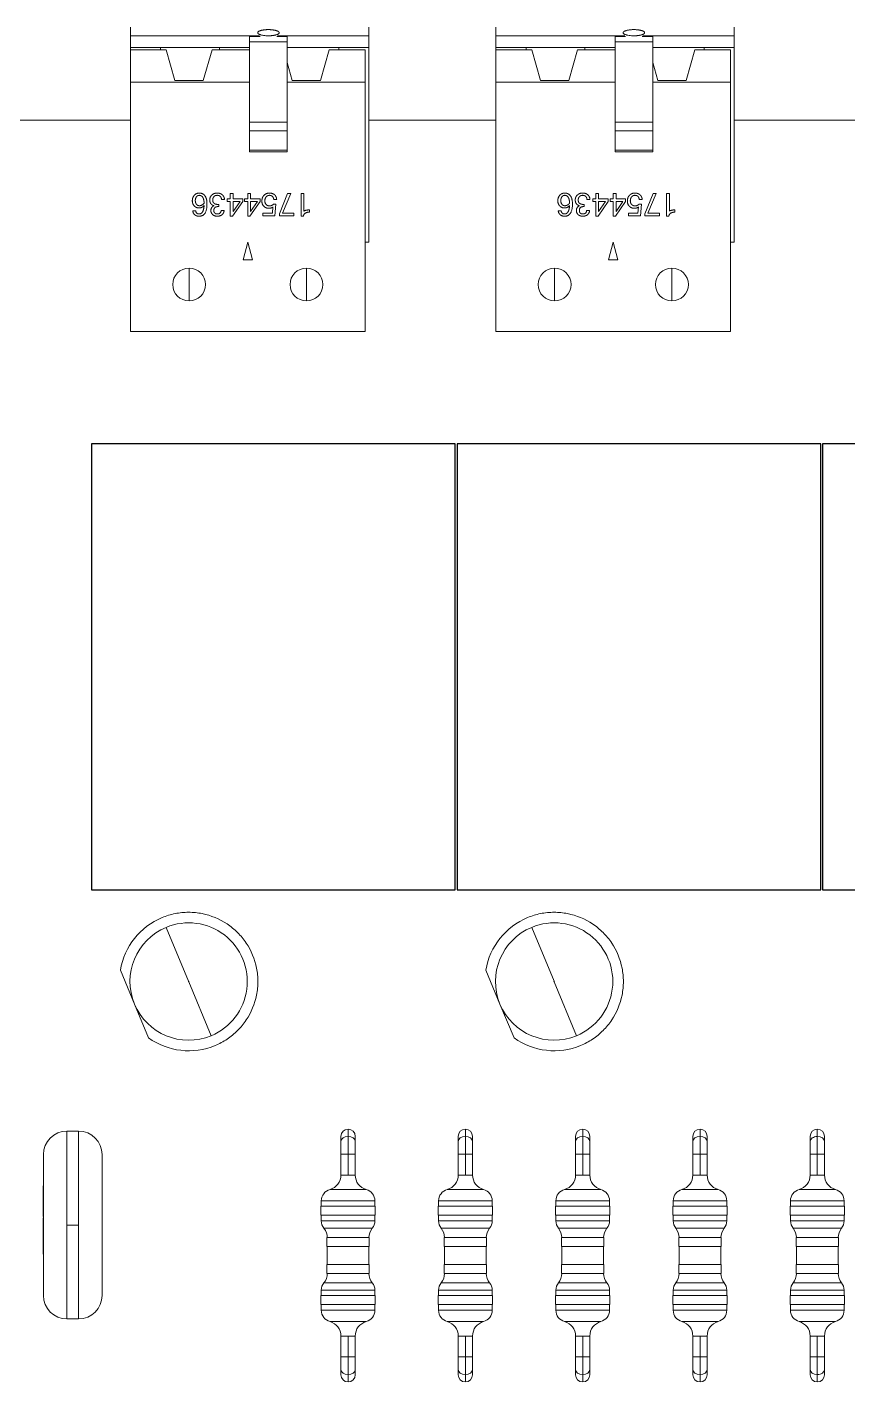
# Model space of a CAD drawing. Header units: millimetres. Extents: x -118 to 1430, y 370 to 641.
# Drawn here: x 236.1 to 271.1, y 499.8 to 557.5 of the extents above; entities that cross this region are included whole.
import ezdxf

# ---------------------------------------------------------------- set-up
doc = ezdxf.new("R2010")
doc.units = ezdxf.units.MM
doc.layers.add('TANGENT EDGES', color=7, linetype='Continuous', lineweight=0)
doc.layers.add('VISIBLE', color=7, linetype='Continuous', lineweight=0)

msp = doc.modelspace()

# ---------------------------------------------------------------- linework, layer by layer
for points in [[(238.88, 539.779), (238.88, 520.779), (254.38, 520.779), (254.38, 539.779)], [(254.458, 539.779), (254.458, 520.779), (269.958, 520.779), (269.958, 539.779)], [(270.036, 539.779), (270.036, 520.779), (285.536, 520.779), (285.536, 539.779)]]:
    msp.add_lwpolyline(points, close=True)
at = {"layer": 'TANGENT EDGES'}
for p, q in [((245.62, 557.138), (246.068, 557.138)), ((246.772, 557.138), (247.22, 557.138)), ((261.198, 557.138), (261.646, 557.138)), ((262.35, 557.138), (262.798, 557.138)), ((245.62, 553.115), (247.22, 553.115)), ((261.198, 553.115), (262.798, 553.115)), ((245.62, 552.294), (247.22, 552.294)), ((261.198, 552.294), (262.798, 552.294)), ((243.04, 547.27), (243.04, 545.87)), ((248.04, 545.87), (248.04, 547.27)), ((258.618, 547.27), (258.618, 545.87)), ((263.618, 545.87), (263.618, 547.27)), ((243.016, 516.876), (242.063, 519.176)), ((258.594, 516.876), (257.641, 519.176)), ((243.978, 514.557), (243.024, 516.858)), ((259.556, 514.557), (258.602, 516.858)), ((237.827, 506.487), (237.827, 510.491)), ((238.327, 510.491), (238.327, 506.487)), ((249.815, 510.575), (249.815, 510.262)), ((254.815, 510.575), (254.815, 510.262)), ((259.815, 510.575), (259.815, 510.262)), ((264.815, 510.575), (264.815, 510.262)), ((269.815, 510.575), (269.815, 510.262)), ((249.815, 509.508), (249.815, 510.262)), ((254.815, 509.508), (254.815, 510.262)), ((259.815, 509.508), (259.815, 510.262)), ((264.815, 509.508), (264.815, 510.262)), ((269.815, 509.508), (269.815, 510.262)), ((249.51, 509.508), (249.815, 509.508)), ((249.815, 508.619), (249.815, 509.508)), ((249.815, 509.508), (250.12, 509.508)), ((254.51, 509.508), (254.815, 509.508)), ((254.815, 508.619), (254.815, 509.508)), ((254.815, 509.508), (255.12, 509.508)), ((259.51, 509.508), (259.815, 509.508)), ((259.815, 508.619), (259.815, 509.508)), ((260.12, 509.508), (259.815, 509.508)), ((264.51, 509.508), (264.815, 509.508)), ((264.815, 508.619), (264.815, 509.508)), ((265.12, 509.508), (264.815, 509.508)), ((269.51, 509.508), (269.815, 509.508)), ((269.815, 508.619), (269.815, 509.508)), ((269.815, 509.508), (270.12, 509.508)), ((249.815, 508.619), (249.51, 508.619)), ((249.815, 508.619), (250.12, 508.619)), ((254.815, 508.619), (254.51, 508.619)), ((254.815, 508.619), (255.12, 508.619)), ((259.815, 508.619), (259.51, 508.619)), ((259.815, 508.619), (260.12, 508.619)), ((264.815, 508.619), (264.51, 508.619)), ((264.815, 508.619), (265.12, 508.619)), ((269.815, 508.619), (269.51, 508.619)), ((269.815, 508.619), (270.12, 508.619)), ((248.672, 507.517), (250.958, 507.517)), ((249.045, 508.007), (250.586, 508.007)), ((253.672, 507.517), (255.958, 507.517)), ((254.045, 508.007), (255.586, 508.007)), ((258.672, 507.517), (260.958, 507.517)), ((259.045, 508.007), (260.586, 508.007)), ((263.672, 507.517), (265.958, 507.517)), ((264.045, 508.007), (265.586, 508.007)), ((268.672, 507.517), (270.958, 507.517)), ((269.045, 508.007), (270.586, 508.007)), ((237.827, 506.487), (238.327, 506.487)), ((237.827, 506.487), (237.827, 502.491)), ((238.327, 502.491), (238.327, 506.487)), ((248.672, 506.671), (250.958, 506.671)), ((250.845, 506.351), (248.785, 506.351)), ((253.672, 506.671), (255.958, 506.671)), ((255.845, 506.351), (253.785, 506.351)), ((258.672, 506.671), (260.958, 506.671)), ((260.845, 506.351), (258.785, 506.351)), ((263.672, 506.671), (265.958, 506.671)), ((265.845, 506.351), (263.785, 506.351)), ((268.672, 506.671), (270.958, 506.671)), ((270.845, 506.351), (268.785, 506.351)), ((248.785, 504.029), (250.845, 504.029)), ((253.785, 504.029), (255.845, 504.029)), ((258.785, 504.029), (260.845, 504.029)), ((263.785, 504.029), (265.845, 504.029)), ((268.785, 504.029), (270.845, 504.029)), ((248.672, 503.71), (250.958, 503.71)), ((253.672, 503.71), (255.958, 503.71)), ((258.672, 503.71), (260.958, 503.71)), ((263.672, 503.71), (265.958, 503.71)), ((268.672, 503.71), (270.958, 503.71)), ((248.672, 502.863), (250.958, 502.863)), ((250.586, 502.373), (249.045, 502.373)), ((253.672, 502.863), (255.958, 502.863)), ((255.586, 502.373), (254.045, 502.373)), ((258.672, 502.863), (260.958, 502.863)), ((260.586, 502.373), (259.045, 502.373)), ((263.672, 502.863), (265.958, 502.863)), ((265.586, 502.373), (264.045, 502.373)), ((268.672, 502.863), (270.958, 502.863)), ((270.586, 502.373), (269.045, 502.373)), ((249.51, 501.761), (249.815, 501.761)), ((249.51, 501.761), (249.815, 501.761)), ((250.12, 501.761), (249.815, 501.761)), ((249.815, 500.872), (249.815, 501.761)), ((250.12, 501.761), (249.815, 501.761)), ((254.51, 501.761), (254.815, 501.761)), ((254.51, 501.761), (254.815, 501.761)), ((255.12, 501.761), (254.815, 501.761)), ((254.815, 500.872), (254.815, 501.761)), ((255.12, 501.761), (254.815, 501.761)), ((259.51, 501.761), (259.815, 501.761)), ((259.51, 501.761), (259.815, 501.761)), ((260.12, 501.761), (259.815, 501.761)), ((259.815, 500.872), (259.815, 501.761)), ((260.12, 501.761), (259.815, 501.761)), ((264.51, 501.761), (264.815, 501.761)), ((264.51, 501.761), (264.815, 501.761)), ((265.12, 501.761), (264.815, 501.761)), ((264.815, 500.872), (264.815, 501.761)), ((265.12, 501.761), (264.815, 501.761)), ((269.51, 501.761), (269.815, 501.761)), ((269.51, 501.761), (269.815, 501.761)), ((270.12, 501.761), (269.815, 501.761)), ((269.815, 500.872), (269.815, 501.761)), ((270.12, 501.761), (269.815, 501.761)), ((249.51, 500.872), (249.815, 500.872)), ((249.51, 500.872), (249.815, 500.872)), ((250.12, 500.872), (249.815, 500.872)), ((249.815, 500.118), (249.815, 500.872)), ((250.12, 500.872), (249.815, 500.872)), ((249.815, 500.118), (249.815, 500.872)), ((254.51, 500.872), (254.815, 500.872)), ((254.51, 500.872), (254.815, 500.872)), ((255.12, 500.872), (254.815, 500.872)), ((254.815, 500.118), (254.815, 500.872)), ((255.12, 500.872), (254.815, 500.872)), ((254.815, 500.118), (254.815, 500.872)), ((259.815, 500.872), (259.51, 500.872)), ((259.815, 500.872), (259.51, 500.872)), ((259.815, 500.872), (260.12, 500.872)), ((259.815, 500.118), (259.815, 500.872)), ((259.815, 500.872), (260.12, 500.872)), ((259.815, 500.118), (259.815, 500.872)), ((264.815, 500.872), (264.51, 500.872)), ((264.815, 500.872), (264.51, 500.872)), ((264.815, 500.872), (265.12, 500.872)), ((264.815, 500.118), (264.815, 500.872)), ((264.815, 500.872), (265.12, 500.872)), ((264.815, 500.118), (264.815, 500.872)), ((269.51, 500.872), (269.815, 500.872)), ((269.51, 500.872), (269.815, 500.872)), ((270.12, 500.872), (269.815, 500.872)), ((269.815, 500.118), (269.815, 500.872)), ((270.12, 500.872), (269.815, 500.872)), ((269.815, 500.118), (269.815, 500.872)), ((249.815, 499.805), (249.815, 500.118)), ((249.815, 499.805), (249.815, 500.118)), ((254.815, 499.805), (254.815, 500.118)), ((254.815, 499.805), (254.815, 500.118)), ((259.815, 499.805), (259.815, 500.118)), ((259.815, 499.805), (259.815, 500.118)), ((264.815, 499.805), (264.815, 500.118)), ((264.815, 499.805), (264.815, 500.118)), ((269.815, 499.805), (269.815, 500.118)), ((269.815, 499.805), (269.815, 500.118))]:
    msp.add_line(p, q, dxfattribs=at)
for centre, radius, start, end in [((243.04, 546.57), 0.7, 90, 270), ((243.04, 546.57), 0.7, 270, 90), ((248.04, 546.57), 0.7, 90, 270), ((248.04, 546.57), 0.7, 270, 90), ((258.618, 546.57), 0.7, 90, 270), ((258.618, 546.57), 0.7, 270, 90), ((263.618, 546.57), 0.7, 90, 270), ((263.618, 546.57), 0.7, 270, 90), ((243.02, 516.867), 0.01, 112.52267, 292.52267), ((243.02, 516.867), 0.01, 292.52267, 112.52267), ((258.598, 516.867), 0.01, 112.52267, 292.52267), ((258.598, 516.867), 0.01, 292.52267, 112.52267)]:
    msp.add_arc(centre, radius, start, end, dxfattribs=at)
for centre, major_axis, start_param, end_param in [((249.815, 510.047), (-0.305, 0), -1.570796, 0), ((249.815, 510.047), (0.305, 0), 0, 1.570796), ((254.815, 510.047), (-0.305, 0), -1.570796, 0), ((254.815, 510.047), (0.305, 0), 0, 1.570796), ((259.815, 510.047), (-0.305, 0), -1.570796, 0), ((259.815, 510.047), (0.305, 0), 0, 1.570796), ((264.815, 510.047), (-0.305, 0), -1.570796, 0), ((264.815, 510.047), (0.305, 0), 0, 1.570796), ((269.815, 510.047), (0.305, 0), 1.570796, 3.141593), ((269.815, 510.047), (0.305, 0), 0, 1.570796), ((249.815, 500.333), (-0.305, 0), 0, 1.570796), ((249.815, 500.333), (-0.305, 0), 0, 1.570796), ((249.815, 500.333), (0.305, 0), 4.712389, 6.283185), ((249.815, 500.333), (0.305, 0), 4.712389, 6.283185), ((254.815, 500.333), (-0.305, 0), 0, 1.570796), ((254.815, 500.333), (-0.305, 0), 0, 1.570796), ((254.815, 500.333), (0.305, 0), 4.712389, 6.283185), ((254.815, 500.333), (0.305, 0), 4.712389, 6.283185), ((259.815, 500.333), (-0.305, 0), 0, 1.570796), ((259.815, 500.333), (-0.305, 0), 0, 1.570796), ((259.815, 500.333), (0.305, 0), 4.712389, 6.283185), ((259.815, 500.333), (0.305, 0), 4.712389, 6.283185), ((264.815, 500.333), (-0.305, 0), 0, 1.570796), ((264.815, 500.333), (-0.305, 0), 0, 1.570796), ((264.815, 500.333), (0.305, 0), 4.712389, 6.283185), ((264.815, 500.333), (0.305, 0), 4.712389, 6.283185), ((269.815, 500.333), (0.305, 0), 3.141593, 4.712389), ((269.815, 500.333), (0.305, 0), 3.141593, 4.712389), ((269.815, 500.333), (-0.305, 0), 1.570796, 3.141593), ((269.815, 500.333), (-0.305, 0), 1.570796, 3.141593)]:
    msp.add_ellipse(centre, major_axis=major_axis, ratio=0.707107, start_param=start_param, end_param=end_param, dxfattribs=at)
at = {"layer": 'VISIBLE'}
for p, q in [((240.54, 557.54), (240.54, 557.17)), ((246.038, 557.17), (240.54, 557.17)), ((240.54, 557.17), (240.54, 556.67)), ((245.62, 557.17), (245.62, 557.138)), ((250.7, 557.17), (246.801, 557.17)), ((247.22, 557.17), (247.22, 557.138)), ((250.7, 557.17), (250.7, 557.54)), ((250.7, 556.67), (250.7, 557.17)), ((256.118, 557.54), (256.118, 557.17)), ((261.616, 557.17), (256.118, 557.17)), ((256.118, 557.17), (256.118, 556.67)), ((261.198, 557.17), (261.198, 557.138)), ((266.278, 557.17), (262.379, 557.17)), ((262.798, 557.17), (262.798, 557.138)), ((266.278, 557.17), (266.278, 557.54)), ((266.278, 556.67), (266.278, 557.17)), ((240.54, 556.67), (240.54, 556.57)), ((241.825, 556.67), (240.54, 556.67)), ((242.065, 556.57), (240.54, 556.57)), ((240.54, 555.196), (240.54, 556.57)), ((241.825, 556.67), (244.335, 556.67)), ((241.825, 556.67), (241.825, 556.57)), ((242.435, 555.27), (242.065, 556.57)), ((243.645, 555.27), (244.015, 556.57)), ((245.62, 556.57), (244.015, 556.57)), ((245.62, 556.67), (244.335, 556.67)), ((244.335, 556.67), (244.335, 556.57)), ((245.62, 556.913), (245.62, 557.138)), ((245.62, 556.913), (245.62, 553.485)), ((245.62, 556.913), (247.22, 556.913)), ((247.22, 556.913), (247.22, 557.138)), ((247.22, 556.913), (247.22, 553.485)), ((247.22, 556.67), (249.415, 556.67)), ((248.645, 555.27), (249.015, 556.57)), ((250.54, 556.57), (249.015, 556.57)), ((249.415, 556.57), (249.415, 556.67)), ((250.7, 556.67), (249.415, 556.67)), ((250.54, 555.196), (250.54, 556.57)), ((250.7, 548.37), (250.7, 556.67)), ((256.118, 556.67), (256.118, 556.57)), ((257.403, 556.67), (256.118, 556.67)), ((257.643, 556.57), (256.118, 556.57)), ((256.118, 555.196), (256.118, 556.57)), ((257.403, 556.67), (259.913, 556.67)), ((257.403, 556.67), (257.403, 556.57)), ((258.013, 555.27), (257.643, 556.57)), ((259.223, 555.27), (259.593, 556.57)), ((261.198, 556.57), (259.593, 556.57)), ((261.198, 556.67), (259.913, 556.67)), ((259.913, 556.67), (259.913, 556.57)), ((261.198, 556.913), (261.198, 557.138)), ((261.198, 556.913), (261.198, 553.485)), ((261.198, 556.913), (262.798, 556.913)), ((262.798, 556.913), (262.798, 557.138)), ((262.798, 556.913), (262.798, 553.485)), ((262.798, 556.67), (264.993, 556.67)), ((264.223, 555.27), (264.593, 556.57)), ((266.118, 556.57), (264.593, 556.57)), ((264.993, 556.57), (264.993, 556.67)), ((266.278, 556.67), (264.993, 556.67)), ((266.118, 555.196), (266.118, 556.57)), ((266.278, 548.37), (266.278, 556.67)), ((247.22, 556.025), (247.435, 555.27)), ((262.798, 556.025), (263.013, 555.27)), ((240.54, 555.196), (245.62, 555.196)), ((240.54, 553.57), (240.54, 555.196)), ((242.435, 555.27), (243.645, 555.27)), ((247.22, 555.196), (250.54, 555.196)), ((247.435, 555.27), (248.645, 555.27)), ((250.54, 553.57), (250.54, 555.196)), ((256.118, 555.196), (261.198, 555.196)), ((256.118, 553.57), (256.118, 555.196)), ((258.013, 555.27), (259.223, 555.27)), ((262.798, 555.196), (266.118, 555.196)), ((263.013, 555.27), (264.223, 555.27)), ((266.118, 553.57), (266.118, 555.196)), ((222.239, 553.57), (240.54, 553.57)), ((240.54, 544.57), (240.54, 553.57)), ((245.62, 553.485), (245.62, 553.115)), ((245.62, 553.485), (247.22, 553.485)), ((245.62, 552.294), (245.62, 553.115)), ((247.22, 553.485), (247.22, 553.115)), ((247.22, 552.294), (247.22, 553.115)), ((250.54, 544.57), (250.54, 553.57)), ((250.7, 553.57), (256.118, 553.57)), ((256.118, 544.57), (256.118, 553.57)), ((261.198, 553.485), (261.198, 553.115)), ((261.198, 553.485), (262.798, 553.485)), ((261.198, 552.294), (261.198, 553.115)), ((262.798, 553.485), (262.798, 553.115)), ((262.798, 552.294), (262.798, 553.115)), ((266.118, 544.57), (266.118, 553.57)), ((266.278, 553.57), (271.696, 553.57)), ((245.62, 552.23), (245.62, 552.294)), ((245.62, 552.23), (247.22, 552.23)), ((247.22, 552.23), (247.22, 552.294)), ((261.198, 552.23), (261.198, 552.294)), ((261.198, 552.23), (262.798, 552.23)), ((262.798, 552.23), (262.798, 552.294)), ((244.665, 550.223), (244.794, 550.223)), ((244.665, 550.115), (244.665, 550.223)), ((244.794, 550.451), (244.917, 550.451)), ((244.794, 550.223), (244.794, 550.451)), ((244.917, 550.451), (244.917, 550.223)), ((244.917, 550.223), (245.325, 550.223)), ((245.325, 550.223), (245.325, 550.115)), ((245.407, 550.223), (245.536, 550.223)), ((245.407, 550.115), (245.407, 550.223)), ((245.536, 550.223), (245.536, 550.451)), ((245.536, 550.451), (245.659, 550.451)), ((245.659, 550.451), (245.659, 550.223)), ((245.659, 550.223), (246.067, 550.223)), ((246.067, 550.223), (246.067, 550.115)), ((246.888, 549.582), (247.236, 550.451)), ((247.373, 550.451), (247.017, 549.609)), ((247.236, 550.451), (247.373, 550.451)), ((247.812, 549.48), (247.812, 550.451)), ((247.812, 550.451), (247.934, 550.451)), ((247.934, 550.451), (247.934, 549.7)), ((260.243, 550.223), (260.372, 550.223)), ((260.243, 550.115), (260.243, 550.223)), ((260.372, 550.451), (260.495, 550.451)), ((260.372, 550.223), (260.372, 550.451)), ((260.495, 550.451), (260.495, 550.223)), ((260.495, 550.223), (260.903, 550.223)), ((260.903, 550.223), (260.903, 550.115)), ((260.985, 550.223), (261.114, 550.223)), ((260.985, 550.115), (260.985, 550.223)), ((261.114, 550.223), (261.114, 550.451)), ((261.114, 550.451), (261.237, 550.451)), ((261.237, 550.451), (261.237, 550.223)), ((261.237, 550.223), (261.645, 550.223)), ((261.645, 550.223), (261.645, 550.115)), ((262.466, 549.582), (262.814, 550.451)), ((262.951, 550.451), (262.595, 549.609)), ((262.814, 550.451), (262.951, 550.451)), ((263.39, 549.48), (263.39, 550.451)), ((263.39, 550.451), (263.512, 550.451)), ((263.512, 550.451), (263.512, 549.7)), ((243.192, 549.717), (243.319, 549.717)), ((244.254, 549.985), (244.3, 549.985)), ((244.3, 549.89), (244.273, 549.89)), ((244.3, 549.985), (244.3, 549.89)), ((244.406, 549.728), (244.532, 549.728)), ((244.545, 550.199), (244.418, 550.199)), ((244.794, 550.115), (244.665, 550.115)), ((244.794, 549.484), (244.794, 550.115)), ((245.325, 550.115), (244.89, 549.484)), ((244.917, 549.677), (245.21, 550.115)), ((244.917, 550.115), (244.917, 549.677)), ((245.21, 550.115), (244.917, 550.115)), ((245.536, 550.115), (245.407, 550.115)), ((245.536, 549.484), (245.536, 550.115)), ((246.067, 550.115), (245.632, 549.484)), ((245.659, 550.115), (245.659, 549.677)), ((245.659, 549.677), (245.952, 550.115)), ((245.952, 550.115), (245.659, 550.115)), ((246.592, 549.609), (246.613, 549.874)), ((246.641, 550), (246.738, 550)), ((246.772, 550.2), (246.645, 550.2)), ((246.738, 550), (246.697, 549.496)), ((248.164, 549.749), (248.164, 549.653)), ((258.77, 549.717), (258.897, 549.717)), ((259.832, 549.985), (259.878, 549.985)), ((259.878, 549.89), (259.851, 549.89)), ((259.878, 549.985), (259.878, 549.89)), ((259.984, 549.728), (260.11, 549.728)), ((260.123, 550.199), (259.996, 550.199)), ((260.372, 550.115), (260.243, 550.115)), ((260.372, 549.484), (260.372, 550.115)), ((260.903, 550.115), (260.468, 549.484)), ((260.495, 549.677), (260.788, 550.115)), ((260.495, 550.115), (260.495, 549.677)), ((260.788, 550.115), (260.495, 550.115)), ((261.114, 550.115), (260.985, 550.115)), ((261.114, 549.484), (261.114, 550.115)), ((261.645, 550.115), (261.21, 549.484)), ((261.237, 550.115), (261.237, 549.677)), ((261.237, 549.677), (261.53, 550.115)), ((261.53, 550.115), (261.237, 550.115)), ((262.17, 549.609), (262.191, 549.874)), ((262.219, 550), (262.316, 550)), ((262.35, 550.2), (262.223, 550.2)), ((262.316, 550), (262.275, 549.496)), ((263.742, 549.749), (263.742, 549.653)), ((244.89, 549.484), (244.794, 549.484)), ((245.632, 549.484), (245.536, 549.484)), ((246.186, 549.496), (246.186, 549.609)), ((246.186, 549.609), (246.592, 549.609)), ((246.697, 549.496), (246.186, 549.496)), ((246.888, 549.496), (246.888, 549.582)), ((247.506, 549.496), (246.888, 549.496)), ((247.017, 549.609), (247.506, 549.609)), ((247.506, 549.609), (247.506, 549.496)), ((247.906, 549.48), (247.812, 549.48)), ((260.468, 549.484), (260.372, 549.484)), ((261.21, 549.484), (261.114, 549.484)), ((261.764, 549.496), (261.764, 549.609)), ((261.764, 549.609), (262.17, 549.609)), ((262.275, 549.496), (261.764, 549.496)), ((262.466, 549.496), (262.466, 549.582)), ((263.084, 549.496), (262.466, 549.496)), ((262.595, 549.609), (263.084, 549.609)), ((263.084, 549.609), (263.084, 549.496)), ((263.484, 549.48), (263.39, 549.48)), ((245.339, 547.62), (245.54, 548.37)), ((245.741, 547.62), (245.54, 548.37)), ((250.54, 548.37), (250.7, 548.37)), ((260.917, 547.62), (261.118, 548.37)), ((261.319, 547.62), (261.118, 548.37)), ((266.118, 548.37), (266.278, 548.37)), ((245.339, 547.62), (245.741, 547.62)), ((260.917, 547.62), (261.319, 547.62)), ((250.54, 544.57), (240.54, 544.57)), ((266.118, 544.57), (256.118, 544.57)), ((240.111, 517.356), (240.711, 515.909)), ((255.689, 517.356), (256.289, 515.909)), ((240.711, 515.909), (241.311, 514.463)), ((256.289, 515.909), (256.889, 514.463)), ((238.327, 510.491), (237.827, 510.491)), ((249.51, 510.27), (249.51, 510.047)), ((249.51, 510.047), (249.51, 509.508)), ((250.12, 510.27), (250.12, 510.047)), ((250.12, 510.047), (250.12, 509.508)), ((254.51, 510.27), (254.51, 510.047)), ((254.51, 510.047), (254.51, 509.508)), ((255.12, 510.27), (255.12, 510.047)), ((255.12, 510.047), (255.12, 509.508)), ((259.51, 510.27), (259.51, 510.047)), ((259.51, 510.047), (259.51, 509.508)), ((260.12, 510.27), (260.12, 510.047)), ((260.12, 510.047), (260.12, 509.508)), ((264.51, 510.27), (264.51, 510.047)), ((264.51, 510.047), (264.51, 509.508)), ((265.12, 510.27), (265.12, 510.047)), ((265.12, 510.047), (265.12, 509.508)), ((269.51, 510.27), (269.51, 510.047)), ((269.51, 510.047), (269.51, 509.508)), ((270.12, 510.27), (270.12, 510.047)), ((270.12, 510.047), (270.12, 509.508)), ((236.827, 509.491), (236.827, 503.491)), ((239.327, 509.491), (239.327, 503.491)), ((249.51, 509.508), (249.51, 508.619)), ((250.12, 509.508), (250.12, 508.619)), ((254.51, 509.508), (254.51, 508.619)), ((255.12, 509.508), (255.12, 508.619)), ((259.51, 509.508), (259.51, 508.619)), ((260.12, 509.508), (260.12, 508.619)), ((264.51, 509.508), (264.51, 508.619)), ((265.12, 509.508), (265.12, 508.619)), ((269.51, 509.508), (269.51, 508.619)), ((270.12, 509.508), (270.12, 508.619)), ((236.827, 508.164), (236.817, 508.164)), ((236.817, 508.164), (236.817, 507.779)), ((236.817, 507.779), (236.817, 507.658)), ((236.827, 507.779), (236.817, 507.779)), ((236.817, 507.658), (236.817, 507.546)), ((236.827, 507.658), (236.817, 507.658)), ((236.827, 507.546), (236.817, 507.546)), ((236.817, 507.546), (236.817, 507.478)), ((248.672, 507.517), (248.672, 507.298)), ((250.958, 507.298), (250.958, 507.517)), ((253.672, 507.517), (253.672, 507.298)), ((255.958, 507.298), (255.958, 507.517)), ((258.672, 507.517), (258.672, 507.298)), ((260.958, 507.298), (260.958, 507.517)), ((263.672, 507.517), (263.672, 507.298)), ((265.958, 507.298), (265.958, 507.517)), ((268.672, 507.517), (268.672, 507.298)), ((270.958, 507.298), (270.958, 507.517)), ((236.827, 507.478), (236.817, 507.478)), ((236.817, 507.478), (236.817, 507.415)), ((236.817, 507.415), (236.827, 507.415)), ((236.817, 507.415), (236.817, 506.847)), ((250.971, 507.298), (248.659, 507.298)), ((248.659, 507.298), (248.659, 506.917)), ((248.659, 506.917), (250.971, 506.917)), ((248.672, 506.917), (248.672, 506.671)), ((250.958, 506.671), (250.958, 506.917)), ((250.971, 506.917), (250.971, 507.298)), ((255.971, 507.298), (253.659, 507.298)), ((253.659, 507.298), (253.659, 506.917)), ((253.659, 506.917), (255.971, 506.917)), ((253.672, 506.917), (253.672, 506.671)), ((255.958, 506.671), (255.958, 506.917)), ((255.971, 506.917), (255.971, 507.298)), ((260.971, 507.298), (258.659, 507.298)), ((258.659, 507.298), (258.659, 506.917)), ((258.659, 506.917), (260.971, 506.917)), ((258.672, 506.917), (258.672, 506.671)), ((260.958, 506.671), (260.958, 506.917)), ((260.971, 506.917), (260.971, 507.298)), ((265.971, 507.298), (263.659, 507.298)), ((263.659, 507.298), (263.659, 506.917)), ((263.659, 506.917), (265.971, 506.917)), ((263.672, 506.917), (263.672, 506.671)), ((265.958, 506.671), (265.958, 506.917)), ((265.971, 506.917), (265.971, 507.298)), ((270.971, 507.298), (268.659, 507.298)), ((268.659, 507.298), (268.659, 506.917)), ((268.659, 506.917), (270.971, 506.917)), ((268.672, 506.917), (268.672, 506.671)), ((270.958, 506.671), (270.958, 506.917)), ((270.971, 506.917), (270.971, 507.298)), ((236.827, 506.847), (236.817, 506.847)), ((236.827, 506.803), (236.817, 506.803)), ((236.817, 506.803), (236.817, 506.706)), ((236.817, 506.706), (236.817, 506.685)), ((236.827, 506.706), (236.817, 506.706)), ((236.817, 506.685), (236.817, 506.456)), ((236.827, 506.685), (236.817, 506.685)), ((236.817, 506.456), (236.817, 506.179)), ((236.827, 506.456), (236.817, 506.456)), ((236.827, 506.179), (236.817, 506.179)), ((236.817, 506.179), (236.817, 506.149)), ((236.827, 506.149), (236.817, 506.149)), ((236.827, 506.144), (236.817, 506.144)), ((236.817, 506.144), (236.817, 506.037)), ((236.827, 506.037), (236.817, 506.037)), ((236.817, 506.037), (236.817, 505.977)), ((236.827, 505.977), (236.817, 505.977)), ((236.817, 505.977), (236.817, 505.805)), ((236.817, 505.805), (236.817, 505.607)), ((236.827, 505.805), (236.817, 505.805)), ((250.717, 505.952), (248.913, 505.952)), ((248.913, 505.952), (248.913, 505.571)), ((250.717, 505.571), (250.717, 505.952)), ((255.717, 505.952), (253.913, 505.952)), ((253.913, 505.952), (253.913, 505.571)), ((255.717, 505.571), (255.717, 505.952)), ((260.717, 505.952), (258.913, 505.952)), ((258.913, 505.952), (258.913, 505.571)), ((260.717, 505.571), (260.717, 505.952)), ((265.717, 505.952), (263.913, 505.952)), ((263.913, 505.952), (263.913, 505.571)), ((265.717, 505.571), (265.717, 505.952)), ((270.717, 505.952), (268.913, 505.952)), ((268.913, 505.952), (268.913, 505.571)), ((270.717, 505.571), (270.717, 505.952)), ((236.827, 505.607), (236.817, 505.607)), ((236.817, 505.607), (236.817, 505.416)), ((236.817, 505.416), (236.817, 505.247)), ((236.817, 505.416), (236.827, 505.416)), ((236.827, 505.247), (236.817, 505.247)), ((248.913, 505.571), (250.717, 505.571)), ((248.926, 505.571), (248.926, 504.809)), ((250.704, 504.809), (250.704, 505.571)), ((253.913, 505.571), (255.717, 505.571)), ((253.926, 505.571), (253.926, 504.809)), ((255.704, 504.809), (255.704, 505.571)), ((258.913, 505.571), (260.717, 505.571)), ((258.926, 505.571), (258.926, 504.809)), ((260.704, 504.809), (260.704, 505.571)), ((263.913, 505.571), (265.717, 505.571)), ((263.926, 505.571), (263.926, 504.809)), ((265.704, 504.809), (265.704, 505.571)), ((268.913, 505.571), (270.717, 505.571)), ((268.926, 505.571), (268.926, 504.809)), ((270.704, 504.809), (270.704, 505.571)), ((250.717, 504.809), (248.913, 504.809)), ((248.913, 504.809), (248.913, 504.428)), ((250.717, 504.428), (250.717, 504.809)), ((255.717, 504.809), (253.913, 504.809)), ((253.913, 504.809), (253.913, 504.428)), ((255.717, 504.428), (255.717, 504.809)), ((260.717, 504.809), (258.913, 504.809)), ((258.913, 504.809), (258.913, 504.428)), ((260.717, 504.428), (260.717, 504.809)), ((265.717, 504.809), (263.913, 504.809)), ((263.913, 504.809), (263.913, 504.428)), ((265.717, 504.428), (265.717, 504.809)), ((270.717, 504.809), (268.913, 504.809)), ((268.913, 504.809), (268.913, 504.428)), ((270.717, 504.428), (270.717, 504.809)), ((248.913, 504.428), (250.717, 504.428)), ((253.913, 504.428), (255.717, 504.428)), ((258.913, 504.428), (260.717, 504.428)), ((263.913, 504.428), (265.717, 504.428)), ((268.913, 504.428), (270.717, 504.428)), ((250.971, 503.488), (248.659, 503.488)), ((248.659, 503.488), (248.659, 503.107)), ((248.672, 503.71), (248.672, 503.488)), ((250.958, 503.488), (250.958, 503.71)), ((250.971, 503.107), (250.971, 503.488)), ((255.971, 503.488), (253.659, 503.488)), ((253.659, 503.488), (253.659, 503.107)), ((253.672, 503.71), (253.672, 503.488)), ((255.958, 503.488), (255.958, 503.71)), ((255.971, 503.107), (255.971, 503.488)), ((260.971, 503.488), (258.659, 503.488)), ((258.659, 503.488), (258.659, 503.107)), ((258.672, 503.71), (258.672, 503.488)), ((260.958, 503.488), (260.958, 503.71)), ((260.971, 503.107), (260.971, 503.488)), ((265.971, 503.488), (263.659, 503.488)), ((263.659, 503.488), (263.659, 503.107)), ((263.672, 503.71), (263.672, 503.488)), ((265.958, 503.488), (265.958, 503.71)), ((265.971, 503.107), (265.971, 503.488)), ((270.971, 503.488), (268.659, 503.488)), ((268.659, 503.488), (268.659, 503.107)), ((268.672, 503.71), (268.672, 503.488)), ((270.958, 503.488), (270.958, 503.71)), ((270.971, 503.107), (270.971, 503.488)), ((248.659, 503.107), (250.971, 503.107)), ((248.672, 503.107), (248.672, 502.863)), ((250.958, 502.863), (250.958, 503.107)), ((253.659, 503.107), (255.971, 503.107)), ((253.672, 503.107), (253.672, 502.863)), ((255.958, 502.863), (255.958, 503.107)), ((258.659, 503.107), (260.971, 503.107)), ((258.672, 503.107), (258.672, 502.863)), ((260.958, 502.863), (260.958, 503.107)), ((263.659, 503.107), (265.971, 503.107)), ((263.672, 503.107), (263.672, 502.863)), ((265.958, 502.863), (265.958, 503.107)), ((268.659, 503.107), (270.971, 503.107)), ((268.672, 503.107), (268.672, 502.863)), ((270.958, 502.863), (270.958, 503.107)), ((238.327, 502.491), (237.827, 502.491)), ((249.51, 501.761), (249.51, 500.872)), ((250.12, 501.761), (250.12, 500.872)), ((254.51, 501.761), (254.51, 500.872)), ((255.12, 501.761), (255.12, 500.872)), ((259.51, 501.761), (259.51, 500.872)), ((260.12, 501.761), (260.12, 500.872)), ((264.51, 501.761), (264.51, 500.872)), ((265.12, 501.761), (265.12, 500.872)), ((269.51, 501.761), (269.51, 500.872)), ((270.12, 501.761), (270.12, 500.872)), ((249.51, 500.872), (249.51, 500.333)), ((249.51, 500.872), (249.51, 500.333)), ((250.12, 500.872), (250.12, 500.333)), ((250.12, 500.872), (250.12, 500.333)), ((254.51, 500.872), (254.51, 500.333)), ((254.51, 500.872), (254.51, 500.333)), ((255.12, 500.872), (255.12, 500.333)), ((255.12, 500.872), (255.12, 500.333)), ((259.51, 500.872), (259.51, 500.333)), ((259.51, 500.872), (259.51, 500.333)), ((260.12, 500.872), (260.12, 500.333)), ((260.12, 500.872), (260.12, 500.333)), ((264.51, 500.872), (264.51, 500.333)), ((264.51, 500.872), (264.51, 500.333)), ((265.12, 500.872), (265.12, 500.333)), ((265.12, 500.872), (265.12, 500.333)), ((269.51, 500.872), (269.51, 500.333)), ((269.51, 500.872), (269.51, 500.333)), ((270.12, 500.872), (270.12, 500.333)), ((270.12, 500.872), (270.12, 500.333)), ((249.51, 500.11), (249.51, 500.333)), ((249.51, 500.11), (249.51, 500.333)), ((250.12, 500.11), (250.12, 500.333)), ((250.12, 500.11), (250.12, 500.333)), ((254.51, 500.11), (254.51, 500.333)), ((254.51, 500.11), (254.51, 500.333)), ((255.12, 500.11), (255.12, 500.333)), ((255.12, 500.11), (255.12, 500.333)), ((259.51, 500.11), (259.51, 500.333)), ((259.51, 500.11), (259.51, 500.333)), ((260.12, 500.11), (260.12, 500.333)), ((260.12, 500.11), (260.12, 500.333)), ((264.51, 500.11), (264.51, 500.333)), ((264.51, 500.11), (264.51, 500.333)), ((265.12, 500.11), (265.12, 500.333)), ((265.12, 500.11), (265.12, 500.333)), ((269.51, 500.11), (269.51, 500.333)), ((269.51, 500.11), (269.51, 500.333)), ((270.12, 500.11), (270.12, 500.333)), ((270.12, 500.11), (270.12, 500.333))]:
    msp.add_line(p, q, dxfattribs=at)
for centre, radius, start, end in [((243.02, 516.867), 2.95, 101.27267, 112.52267), ((243.02, 516.867), 2.95, 90.02267, 101.27267), ((243.02, 516.867), 2.95, 78.77267, 90.02267), ((243.02, 516.867), 2.95, 56.27267, 78.77267), ((258.598, 516.867), 2.95, 101.27267, 112.52267), ((258.598, 516.867), 2.95, 90.02267, 101.27267), ((258.598, 516.867), 2.95, 78.77267, 90.02267), ((258.598, 516.867), 2.95, 56.27267, 78.77267), ((243.02, 516.867), 2.95, 112.52267, 170.45889), ((243.02, 516.867), 2.5, 112.52267, 292.52267), ((243.02, 516.867), 2.5, 292.52267, 112.52267), ((243.02, 516.867), 2.95, 45.02267, 56.27267), ((258.598, 516.867), 2.95, 112.52267, 170.45889), ((258.598, 516.867), 2.5, 112.52267, 292.52267), ((258.598, 516.867), 2.5, 292.52267, 112.52267), ((258.598, 516.867), 2.95, 45.02267, 56.27267), ((243.02, 516.867), 2.95, 33.77267, 45.02267), ((243.02, 516.867), 2.95, 11.27267, 33.77267), ((258.598, 516.867), 2.95, 33.77267, 45.02267), ((258.598, 516.867), 2.95, 11.27267, 33.77267), ((243.02, 516.867), 2.95, 0.02267, 11.27267), ((258.598, 516.867), 2.95, 0.02267, 11.27267), ((243.02, 516.867), 2.95, 348.77267, 0.02267), ((258.598, 516.867), 2.95, 348.77267, 0.02267), ((243.02, 516.867), 2.95, 326.27267, 348.77267), ((258.598, 516.867), 2.95, 326.27267, 348.77267), ((243.02, 516.867), 2.95, 315.02267, 326.27267), ((258.598, 516.867), 2.95, 315.02267, 326.27267), ((243.02, 516.867), 2.95, 234.58646, 292.52267), ((243.02, 516.867), 2.95, 303.77267, 315.02267), ((258.598, 516.867), 2.95, 234.58646, 292.52267), ((258.598, 516.867), 2.95, 303.77267, 315.02267), ((243.02, 516.867), 2.95, 292.52267, 303.77267), ((258.598, 516.867), 2.95, 292.52267, 303.77267), ((237.827, 509.491), 1, 90, 180), ((238.327, 509.491), 1, 0, 90), ((249.815, 510.27), 0.305, 90, 180), ((249.815, 510.27), 0.305, 0, 90), ((254.815, 510.27), 0.305, 90, 180), ((254.815, 510.27), 0.305, 0, 90), ((259.815, 510.27), 0.305, 90, 180), ((259.815, 510.27), 0.305, 0, 90), ((264.815, 510.27), 0.305, 90, 180), ((264.815, 510.27), 0.305, 0, 90), ((269.815, 510.27), 0.305, 90, 180), ((269.815, 510.27), 0.305, 0, 90), ((248.875, 508.619), 0.635, 285.46601, 0), ((250.755, 508.619), 0.635, 180, 254.53399), ((253.875, 508.619), 0.635, 285.46601, 0), ((255.755, 508.619), 0.635, 180, 254.53399), ((258.875, 508.619), 0.635, 285.46601, 0), ((260.755, 508.619), 0.635, 180, 254.53399), ((263.875, 508.619), 0.635, 285.46601, 0), ((265.755, 508.619), 0.635, 180, 254.53399), ((268.875, 508.619), 0.635, 285.46601, 0), ((270.755, 508.619), 0.635, 180, 254.53399), ((249.18, 507.517), 0.508, 105.46601, 180), ((250.45, 507.517), 0.508, 0, 74.53399), ((254.18, 507.517), 0.508, 105.46601, 180), ((255.45, 507.517), 0.508, 0, 74.53399), ((259.18, 507.517), 0.508, 105.46601, 180), ((260.45, 507.517), 0.508, 0, 74.53399), ((264.18, 507.517), 0.508, 105.46601, 180), ((265.45, 507.517), 0.508, 0, 74.53399), ((269.18, 507.517), 0.508, 105.46601, 180), ((270.45, 507.517), 0.508, 0, 74.53399), ((249.18, 506.671), 0.508, 180, 218.94244), ((248.291, 505.952), 0.635, 0, 38.94244), ((251.339, 505.952), 0.635, 141.05756, 180), ((250.45, 506.671), 0.508, 321.05756, 0), ((254.18, 506.671), 0.508, 180, 218.94244), ((253.291, 505.952), 0.635, 0, 38.94244), ((256.339, 505.952), 0.635, 141.05756, 180), ((255.45, 506.671), 0.508, 321.05756, 0), ((259.18, 506.671), 0.508, 180, 218.94244), ((258.291, 505.952), 0.635, 0, 38.94244), ((261.339, 505.952), 0.635, 141.05756, 180), ((260.45, 506.671), 0.508, 321.05756, 0), ((264.18, 506.671), 0.508, 180, 218.94244), ((263.291, 505.952), 0.635, 0, 38.94244), ((266.339, 505.952), 0.635, 141.05756, 180), ((265.45, 506.671), 0.508, 321.05756, 0), ((269.18, 506.671), 0.508, 180, 218.94244), ((268.291, 505.952), 0.635, 0, 38.94244), ((271.339, 505.952), 0.635, 141.05756, 180), ((270.45, 506.671), 0.508, 321.05756, 0), ((249.18, 503.71), 0.508, 141.05756, 180), ((248.291, 504.428), 0.635, 321.05756, 0), ((251.339, 504.428), 0.635, 180, 218.94244), ((250.45, 503.71), 0.508, 0, 38.94244), ((254.18, 503.71), 0.508, 141.05756, 180), ((253.291, 504.428), 0.635, 321.05756, 0), ((256.339, 504.428), 0.635, 180, 218.94244), ((255.45, 503.71), 0.508, 0, 38.94244), ((259.18, 503.71), 0.508, 141.05756, 180), ((258.291, 504.428), 0.635, 321.05756, 0), ((261.339, 504.428), 0.635, 180, 218.94244), ((260.45, 503.71), 0.508, 0, 38.94244), ((264.18, 503.71), 0.508, 141.05756, 180), ((263.291, 504.428), 0.635, 321.05756, 0), ((266.339, 504.428), 0.635, 180, 218.94244), ((265.45, 503.71), 0.508, 0, 38.94244), ((269.18, 503.71), 0.508, 141.05756, 180), ((268.291, 504.428), 0.635, 321.05756, 0), ((271.339, 504.428), 0.635, 180, 218.94244), ((270.45, 503.71), 0.508, 0, 38.94244), ((237.827, 503.491), 1, 180, 270), ((238.327, 503.491), 1, 270, 0), ((249.18, 502.863), 0.508, 180, 254.53399), ((248.875, 501.761), 0.635, 0, 74.53399), ((250.755, 501.761), 0.635, 105.46601, 180), ((250.45, 502.863), 0.508, 285.46601, 0), ((254.18, 502.863), 0.508, 180, 254.53399), ((253.875, 501.761), 0.635, 0, 74.53399), ((255.755, 501.761), 0.635, 105.46601, 180), ((255.45, 502.863), 0.508, 285.46601, 0), ((259.18, 502.863), 0.508, 180, 254.53399), ((258.875, 501.761), 0.635, 0, 74.53399), ((260.755, 501.761), 0.635, 105.46601, 180), ((260.45, 502.863), 0.508, 285.46601, 0), ((264.18, 502.863), 0.508, 180, 254.53399), ((263.875, 501.761), 0.635, 0, 74.53399), ((265.755, 501.761), 0.635, 105.46601, 180), ((265.45, 502.863), 0.508, 285.46601, 0), ((269.18, 502.863), 0.508, 180, 254.53399), ((268.875, 501.761), 0.635, 0, 74.53399), ((270.755, 501.761), 0.635, 105.46601, 180), ((270.45, 502.863), 0.508, 285.46601, 0), ((249.815, 500.11), 0.305, 180, 270), ((249.815, 500.11), 0.305, 180, 270), ((249.815, 500.11), 0.305, 270, 0), ((249.815, 500.11), 0.305, 270, 0), ((254.815, 500.11), 0.305, 180, 270), ((254.815, 500.11), 0.305, 180, 270), ((254.815, 500.11), 0.305, 270, 0), ((254.815, 500.11), 0.305, 270, 0), ((259.815, 500.11), 0.305, 180, 270), ((259.815, 500.11), 0.305, 180, 270), ((259.815, 500.11), 0.305, 270, 0), ((259.815, 500.11), 0.305, 270, 0), ((264.815, 500.11), 0.305, 180, 270), ((264.815, 500.11), 0.305, 180, 270), ((264.815, 500.11), 0.305, 270, 0), ((264.815, 500.11), 0.305, 270, 0), ((269.815, 500.11), 0.305, 180, 270), ((269.815, 500.11), 0.305, 180, 270), ((269.815, 500.11), 0.305, 270, 0), ((269.815, 500.11), 0.305, 270, 0)]:
    msp.add_arc(centre, radius, start, end, dxfattribs=at)
for points, knots in [([(245.965, 557.284), (245.963, 557.289), (245.962, 557.293), (245.962, 557.297), (245.961, 557.302), (245.961, 557.307), (245.963, 557.312), (245.964, 557.317), (245.967, 557.322), (245.971, 557.328), (245.974, 557.333), (245.979, 557.338), (245.984, 557.343)], [0.6597773, 0.6597773, 0.6597773, 0.6597773, 0.7028642, 0.7028642, 0.7028642, 0.7568669, 0.7568669, 0.7568669, 0.8111794, 0.8111794, 0.8111794, 0.8654371, 0.8654371, 0.8654371, 0.8654371]), ([(246.42, 557.17), (246.402, 557.17), (246.384, 557.171), (246.366, 557.171), (246.348, 557.172), (246.33, 557.173), (246.313, 557.174), (246.278, 557.176), (246.244, 557.18), (246.212, 557.185), (246.179, 557.189), (246.149, 557.195), (246.122, 557.202), (246.108, 557.205), (246.095, 557.209), (246.083, 557.212), (246.071, 557.216), (246.059, 557.22), (246.049, 557.224), (246.038, 557.229), (246.028, 557.233), (246.02, 557.237), (246.011, 557.242), (246.003, 557.247), (245.996, 557.251), (245.989, 557.256), (245.983, 557.261), (245.978, 557.266), (245.974, 557.271), (245.97, 557.276), (245.967, 557.281), (245.966, 557.282), (245.966, 557.283), (245.965, 557.284)], [0, 0, 0, 0, 0.054, 0.054, 0.054, 0.1081119, 0.1081119, 0.1081119, 0.2160335, 0.2160335, 0.2160335, 0.3239429, 0.3239429, 0.3239429, 0.3778641, 0.3778641, 0.3778641, 0.4319972, 0.4319972, 0.4319972, 0.4862463, 0.4862463, 0.4862463, 0.5402406, 0.5402406, 0.5402406, 0.5943776, 0.5943776, 0.5943776, 0.6487161, 0.6487161, 0.6487161, 0.6597773, 0.6597773, 0.6597773, 0.6597773]), ([(245.984, 557.343), (245.988, 557.346), (245.992, 557.348), (245.996, 557.351), (246, 557.354), (246.004, 557.357), (246.009, 557.36), (246.014, 557.363), (246.019, 557.366), (246.025, 557.368), (246.03, 557.371), (246.036, 557.374), (246.043, 557.376), (246.049, 557.379), (246.055, 557.381), (246.062, 557.384), (246.069, 557.386), (246.076, 557.389), (246.084, 557.391), (246.098, 557.395), (246.114, 557.4), (246.131, 557.404)], [0.8611269, 0.8611269, 0.8611269, 0.8611269, 0.8938324, 0.8938324, 0.8938324, 0.9265792, 0.9265792, 0.9265792, 0.959467, 0.959467, 0.959467, 0.9924119, 0.9924119, 0.9924119, 1.0253249, 1.0253249, 1.0253249, 1.0581198, 1.0581198, 1.0581198, 1.1235306, 1.1235306, 1.1235306, 1.1235306]), ([(246.131, 557.404), (246.142, 557.406), (246.152, 557.408), (246.163, 557.41), (246.174, 557.412), (246.185, 557.414), (246.196, 557.416), (246.207, 557.418), (246.219, 557.42), (246.231, 557.421), (246.242, 557.423), (246.255, 557.424), (246.267, 557.425), (246.279, 557.427), (246.291, 557.428), (246.304, 557.429), (246.317, 557.43), (246.329, 557.43), (246.342, 557.431), (246.355, 557.432), (246.368, 557.432), (246.381, 557.432), (246.394, 557.433), (246.407, 557.433), (246.42, 557.433)], [1.1221288, 1.1221288, 1.1221288, 1.1221288, 1.1611473, 1.1611473, 1.1611473, 1.2000646, 1.2000646, 1.2000646, 1.2390162, 1.2390162, 1.2390162, 1.2780027, 1.2780027, 1.2780027, 1.316905, 1.316905, 1.316905, 1.3558904, 1.3558904, 1.3558904, 1.394915, 1.394915, 1.394915, 1.4338398, 1.4338398, 1.4338398, 1.4338398]), ([(246.42, 557.433), (246.432, 557.433), (246.443, 557.433), (246.455, 557.432), (246.467, 557.432), (246.479, 557.432), (246.491, 557.431), (246.503, 557.431), (246.515, 557.43), (246.526, 557.429), (246.538, 557.428), (246.549, 557.428), (246.561, 557.426), (246.572, 557.425), (246.583, 557.424), (246.594, 557.423), (246.605, 557.422), (246.616, 557.42), (246.627, 557.419), (246.638, 557.417), (246.648, 557.415), (246.658, 557.414), (246.668, 557.412), (246.678, 557.41), (246.688, 557.408), (246.698, 557.406), (246.707, 557.404), (246.716, 557.402), (246.725, 557.399), (246.734, 557.397), (246.743, 557.395), (246.751, 557.392), (246.759, 557.39), (246.767, 557.387), (246.775, 557.385), (246.782, 557.382), (246.789, 557.379), (246.797, 557.376), (246.803, 557.373), (246.81, 557.371), (246.816, 557.368), (246.822, 557.365), (246.827, 557.362), (246.833, 557.358), (246.838, 557.355), (246.842, 557.352), (246.847, 557.349), (246.851, 557.346), (246.855, 557.343)], [1.4329539, 1.4329539, 1.4329539, 1.4329539, 1.4688088, 1.4688088, 1.4688088, 1.5047575, 1.5047575, 1.5047575, 1.5406875, 1.5406875, 1.5406875, 1.5764951, 1.5764951, 1.5764951, 1.6123262, 1.6123262, 1.6123262, 1.6481983, 1.6481983, 1.6481983, 1.6840015, 1.6840015, 1.6840015, 1.7198212, 1.7198212, 1.7198212, 1.7556962, 1.7556962, 1.7556962, 1.7915158, 1.7915158, 1.7915158, 1.827353, 1.827353, 1.827353, 1.8633412, 1.8633412, 1.8633412, 1.899371, 1.899371, 1.899371, 1.9353274, 1.9353274, 1.9353274, 1.9711343, 1.9711343, 1.9711343, 2.0070686, 2.0070686, 2.0070686, 2.0070686]), ([(246.874, 557.284), (246.873, 557.283), (246.873, 557.282), (246.872, 557.281), (246.87, 557.276), (246.866, 557.271), (246.861, 557.266), (246.856, 557.261), (246.85, 557.256), (246.843, 557.251), (246.836, 557.247), (246.828, 557.242), (246.82, 557.237), (246.811, 557.233), (246.801, 557.229), (246.79, 557.224), (246.78, 557.22), (246.768, 557.216), (246.756, 557.212), (246.744, 557.209), (246.731, 557.205), (246.717, 557.202), (246.703, 557.198), (246.689, 557.195), (246.674, 557.192), (246.667, 557.191), (246.659, 557.19), (246.651, 557.188), (246.643, 557.187), (246.636, 557.186), (246.628, 557.185), (246.612, 557.182), (246.595, 557.18), (246.578, 557.178), (246.57, 557.177), (246.561, 557.177), (246.553, 557.176), (246.544, 557.175), (246.535, 557.174), (246.527, 557.174), (246.509, 557.173), (246.491, 557.172), (246.473, 557.171), (246.456, 557.171), (246.438, 557.17), (246.42, 557.17)], [2.2105486, 2.2105486, 2.2105486, 2.2105486, 2.2216247, 2.2216247, 2.2216247, 2.2759317, 2.2759317, 2.2759317, 2.3299268, 2.3299268, 2.3299268, 2.3840773, 2.3840773, 2.3840773, 2.4384124, 2.4384124, 2.4384124, 2.4925399, 2.4925399, 2.4925399, 2.5464815, 2.5464815, 2.5464815, 2.6005234, 2.6005234, 2.6005234, 2.6274693, 2.6274693, 2.6274693, 2.6544262, 2.6544262, 2.6544262, 2.70843, 2.70843, 2.70843, 2.7353823, 2.7353823, 2.7353823, 2.7623324, 2.7623324, 2.7623324, 2.816373, 2.816373, 2.816373, 2.8702953, 2.8702953, 2.8702953, 2.8702953]), ([(246.855, 557.343), (246.861, 557.338), (246.865, 557.333), (246.869, 557.328), (246.872, 557.322), (246.875, 557.317), (246.876, 557.312), (246.879, 557.303), (246.878, 557.294), (246.874, 557.284)], [2.0048581, 2.0048581, 2.0048581, 2.0048581, 2.0591781, 2.0591781, 2.0591781, 2.1134097, 2.1134097, 2.1134097, 2.2105486, 2.2105486, 2.2105486, 2.2105486]), ([(261.543, 557.284), (261.541, 557.289), (261.54, 557.293), (261.54, 557.297), (261.539, 557.302), (261.539, 557.307), (261.541, 557.312), (261.542, 557.317), (261.545, 557.322), (261.548, 557.328), (261.552, 557.333), (261.557, 557.338), (261.562, 557.343)], [0.6597773, 0.6597773, 0.6597773, 0.6597773, 0.7028642, 0.7028642, 0.7028642, 0.7568669, 0.7568669, 0.7568669, 0.8111794, 0.8111794, 0.8111794, 0.8654371, 0.8654371, 0.8654371, 0.8654371]), ([(261.998, 557.17), (261.98, 557.17), (261.962, 557.171), (261.944, 557.171), (261.926, 557.172), (261.908, 557.173), (261.89, 557.174), (261.855, 557.176), (261.822, 557.18), (261.789, 557.185), (261.757, 557.189), (261.727, 557.195), (261.7, 557.202), (261.686, 557.205), (261.673, 557.209), (261.661, 557.212), (261.649, 557.216), (261.637, 557.22), (261.627, 557.224), (261.616, 557.229), (261.606, 557.233), (261.598, 557.237), (261.589, 557.242), (261.581, 557.247), (261.574, 557.251), (261.567, 557.256), (261.561, 557.261), (261.556, 557.266), (261.552, 557.271), (261.548, 557.276), (261.545, 557.281), (261.544, 557.282), (261.544, 557.283), (261.543, 557.284)], [0, 0, 0, 0, 0.054, 0.054, 0.054, 0.1081119, 0.1081119, 0.1081119, 0.2160335, 0.2160335, 0.2160335, 0.3239429, 0.3239429, 0.3239429, 0.3778641, 0.3778641, 0.3778641, 0.4319972, 0.4319972, 0.4319972, 0.4862463, 0.4862463, 0.4862463, 0.5402406, 0.5402406, 0.5402406, 0.5943776, 0.5943776, 0.5943776, 0.6487161, 0.6487161, 0.6487161, 0.6597773, 0.6597773, 0.6597773, 0.6597773]), ([(261.562, 557.343), (261.566, 557.346), (261.57, 557.348), (261.574, 557.351), (261.578, 557.354), (261.582, 557.357), (261.587, 557.36), (261.592, 557.363), (261.597, 557.366), (261.603, 557.368), (261.608, 557.371), (261.614, 557.374), (261.621, 557.376), (261.627, 557.379), (261.633, 557.381), (261.64, 557.384), (261.647, 557.386), (261.654, 557.389), (261.662, 557.391), (261.676, 557.395), (261.692, 557.4), (261.709, 557.404)], [0.8611269, 0.8611269, 0.8611269, 0.8611269, 0.8938324, 0.8938324, 0.8938324, 0.9265792, 0.9265792, 0.9265792, 0.959467, 0.959467, 0.959467, 0.9924119, 0.9924119, 0.9924119, 1.0253249, 1.0253249, 1.0253249, 1.0581198, 1.0581198, 1.0581198, 1.1235306, 1.1235306, 1.1235306, 1.1235306]), ([(261.709, 557.404), (261.719, 557.406), (261.73, 557.408), (261.741, 557.41), (261.751, 557.412), (261.763, 557.414), (261.774, 557.416), (261.785, 557.418), (261.797, 557.42), (261.809, 557.421), (261.82, 557.423), (261.832, 557.424), (261.845, 557.425), (261.857, 557.427), (261.869, 557.428), (261.882, 557.429), (261.894, 557.43), (261.907, 557.43), (261.92, 557.431), (261.933, 557.432), (261.946, 557.432), (261.959, 557.432), (261.972, 557.433), (261.985, 557.433), (261.998, 557.433)], [1.1221288, 1.1221288, 1.1221288, 1.1221288, 1.1611473, 1.1611473, 1.1611473, 1.2000646, 1.2000646, 1.2000646, 1.2390162, 1.2390162, 1.2390162, 1.2780027, 1.2780027, 1.2780027, 1.316905, 1.316905, 1.316905, 1.3558904, 1.3558904, 1.3558904, 1.394915, 1.394915, 1.394915, 1.4338398, 1.4338398, 1.4338398, 1.4338398]), ([(261.998, 557.433), (262.01, 557.433), (262.021, 557.433), (262.033, 557.432), (262.045, 557.432), (262.057, 557.432), (262.069, 557.431), (262.081, 557.431), (262.093, 557.43), (262.104, 557.429), (262.116, 557.428), (262.127, 557.428), (262.139, 557.426), (262.15, 557.425), (262.161, 557.424), (262.172, 557.423), (262.183, 557.422), (262.194, 557.42), (262.205, 557.419), (262.216, 557.417), (262.226, 557.415), (262.236, 557.414), (262.246, 557.412), (262.256, 557.41), (262.266, 557.408), (262.276, 557.406), (262.285, 557.404), (262.294, 557.402), (262.303, 557.399), (262.312, 557.397), (262.321, 557.395), (262.329, 557.392), (262.337, 557.39), (262.345, 557.387), (262.353, 557.385), (262.36, 557.382), (262.367, 557.379), (262.374, 557.376), (262.381, 557.373), (262.388, 557.371), (262.394, 557.368), (262.4, 557.365), (262.405, 557.362), (262.411, 557.358), (262.416, 557.355), (262.42, 557.352), (262.425, 557.349), (262.429, 557.346), (262.433, 557.343)], [1.4329539, 1.4329539, 1.4329539, 1.4329539, 1.4688088, 1.4688088, 1.4688088, 1.5047575, 1.5047575, 1.5047575, 1.5406875, 1.5406875, 1.5406875, 1.5764951, 1.5764951, 1.5764951, 1.6123262, 1.6123262, 1.6123262, 1.6481983, 1.6481983, 1.6481983, 1.6840015, 1.6840015, 1.6840015, 1.7198212, 1.7198212, 1.7198212, 1.7556962, 1.7556962, 1.7556962, 1.7915158, 1.7915158, 1.7915158, 1.827353, 1.827353, 1.827353, 1.8633412, 1.8633412, 1.8633412, 1.899371, 1.899371, 1.899371, 1.9353274, 1.9353274, 1.9353274, 1.9711343, 1.9711343, 1.9711343, 2.0070686, 2.0070686, 2.0070686, 2.0070686]), ([(262.452, 557.284), (262.451, 557.283), (262.451, 557.282), (262.45, 557.281), (262.447, 557.276), (262.444, 557.271), (262.439, 557.266), (262.434, 557.261), (262.428, 557.256), (262.421, 557.251), (262.414, 557.247), (262.406, 557.242), (262.398, 557.237), (262.389, 557.233), (262.379, 557.229), (262.368, 557.224), (262.358, 557.22), (262.346, 557.216), (262.334, 557.212), (262.322, 557.209), (262.309, 557.205), (262.295, 557.202), (262.281, 557.198), (262.267, 557.195), (262.252, 557.192), (262.245, 557.191), (262.237, 557.19), (262.229, 557.188), (262.221, 557.187), (262.214, 557.186), (262.206, 557.185), (262.19, 557.182), (262.173, 557.18), (262.156, 557.178), (262.148, 557.177), (262.139, 557.177), (262.131, 557.176), (262.122, 557.175), (262.113, 557.174), (262.105, 557.174), (262.087, 557.173), (262.069, 557.172), (262.051, 557.171), (262.033, 557.171), (262.016, 557.17), (261.998, 557.17)], [2.2105486, 2.2105486, 2.2105486, 2.2105486, 2.2216247, 2.2216247, 2.2216247, 2.2759317, 2.2759317, 2.2759317, 2.3299268, 2.3299268, 2.3299268, 2.3840773, 2.3840773, 2.3840773, 2.4384124, 2.4384124, 2.4384124, 2.4925399, 2.4925399, 2.4925399, 2.5464815, 2.5464815, 2.5464815, 2.6005234, 2.6005234, 2.6005234, 2.6274693, 2.6274693, 2.6274693, 2.6544262, 2.6544262, 2.6544262, 2.70843, 2.70843, 2.70843, 2.7353823, 2.7353823, 2.7353823, 2.7623324, 2.7623324, 2.7623324, 2.816373, 2.816373, 2.816373, 2.8702953, 2.8702953, 2.8702953, 2.8702953]), ([(262.433, 557.343), (262.438, 557.338), (262.443, 557.333), (262.447, 557.328), (262.45, 557.322), (262.453, 557.317), (262.454, 557.312), (262.457, 557.303), (262.456, 557.294), (262.452, 557.284)], [2.0048581, 2.0048581, 2.0048581, 2.0048581, 2.0591781, 2.0591781, 2.0591781, 2.1134097, 2.1134097, 2.1134097, 2.2105486, 2.2105486, 2.2105486, 2.2105486])]:
    msp.add_open_spline(points, degree=3, knots=knots, dxfattribs=at)
for points in [[(243.176, 550.14), (243.176, 550.276), (243.258, 550.371)], [(243.258, 550.371), (243.34, 550.467), (243.475, 550.467)], [(243.351, 550.307), (243.303, 550.243), (243.303, 550.148)], [(243.477, 550.371), (243.398, 550.371), (243.351, 550.307)], [(243.475, 550.467), (243.63, 550.467), (243.716, 550.347)], [(243.622, 550.283), (243.568, 550.371), (243.477, 550.371)], [(243.678, 550.031), (243.676, 550.195), (243.622, 550.283)], [(243.716, 550.347), (243.801, 550.228), (243.801, 550.004)], [(243.919, 550.169), (243.919, 550.302), (244.009, 550.384)], [(244.009, 550.384), (244.1, 550.467), (244.234, 550.467)], [(244.097, 550.315), (244.046, 550.26), (244.046, 550.172)], [(244.234, 550.371), (244.148, 550.371), (244.097, 550.315)], [(244.234, 550.467), (244.369, 550.467), (244.454, 550.393)], [(244.37, 550.32), (244.322, 550.371), (244.234, 550.371)], [(244.418, 550.199), (244.418, 550.269), (244.37, 550.32)], [(244.454, 550.393), (244.538, 550.32), (244.545, 550.199)], [(246.14, 550.126), (246.14, 550.273), (246.229, 550.37)], [(246.229, 550.37), (246.318, 550.467), (246.466, 550.467)], [(246.322, 550.303), (246.267, 550.236), (246.267, 550.138)], [(246.466, 550.371), (246.377, 550.371), (246.322, 550.303)], [(246.466, 550.467), (246.587, 550.467), (246.673, 550.4)], [(246.585, 550.329), (246.535, 550.371), (246.466, 550.371)], [(246.645, 550.2), (246.635, 550.287), (246.585, 550.329)], [(246.673, 550.4), (246.759, 550.333), (246.772, 550.2)], [(258.754, 550.14), (258.754, 550.276), (258.836, 550.371)], [(258.836, 550.371), (258.918, 550.467), (259.053, 550.467)], [(258.929, 550.307), (258.881, 550.243), (258.881, 550.148)], [(259.055, 550.371), (258.976, 550.371), (258.929, 550.307)], [(259.053, 550.467), (259.208, 550.467), (259.293, 550.347)], [(259.2, 550.283), (259.146, 550.371), (259.055, 550.371)], [(259.256, 550.031), (259.254, 550.195), (259.2, 550.283)], [(259.293, 550.347), (259.379, 550.228), (259.379, 550.004)], [(259.497, 550.169), (259.497, 550.302), (259.587, 550.384)], [(259.587, 550.384), (259.678, 550.467), (259.812, 550.467)], [(259.675, 550.315), (259.624, 550.26), (259.624, 550.172)], [(259.812, 550.371), (259.726, 550.371), (259.675, 550.315)], [(259.812, 550.467), (259.947, 550.467), (260.032, 550.393)], [(259.948, 550.32), (259.9, 550.371), (259.812, 550.371)], [(259.996, 550.199), (259.996, 550.269), (259.948, 550.32)], [(260.032, 550.393), (260.116, 550.32), (260.123, 550.199)], [(261.718, 550.126), (261.718, 550.273), (261.807, 550.37)], [(261.807, 550.37), (261.896, 550.467), (262.043, 550.467)], [(261.9, 550.303), (261.845, 550.236), (261.845, 550.138)], [(262.043, 550.371), (261.955, 550.371), (261.9, 550.303)], [(262.043, 550.467), (262.165, 550.467), (262.251, 550.4)], [(262.163, 550.329), (262.113, 550.371), (262.043, 550.371)], [(262.223, 550.2), (262.213, 550.287), (262.163, 550.329)], [(262.251, 550.4), (262.336, 550.333), (262.35, 550.2)], [(243.258, 549.919), (243.176, 550.006), (243.176, 550.14)], [(243.283, 549.54), (243.208, 549.6), (243.192, 549.717)], [(243.461, 549.832), (243.341, 549.832), (243.258, 549.919)], [(243.303, 550.148), (243.303, 550.052), (243.352, 549.99)], [(243.319, 549.717), (243.335, 549.576), (243.471, 549.576)], [(243.352, 549.99), (243.4, 549.928), (243.481, 549.928)], [(243.677, 549.935), (243.583, 549.832), (243.461, 549.832)], [(243.801, 550.004), (243.801, 549.48), (243.465, 549.48)], [(243.471, 549.576), (243.559, 549.576), (243.613, 549.669)], [(243.481, 549.928), (243.582, 549.928), (243.678, 550.031)], [(243.613, 549.669), (243.668, 549.762), (243.677, 549.935)], [(243.966, 550.015), (243.919, 550.081), (243.919, 550.169)], [(244.101, 549.927), (244.013, 549.949), (243.966, 550.015)], [(243.967, 549.728), (243.967, 549.789), (244, 549.843)], [(244.043, 549.549), (243.967, 549.619), (243.967, 549.728)], [(244, 549.843), (244.033, 549.898), (244.101, 549.927)], [(244.046, 550.172), (244.046, 550.082), (244.099, 550.034)], [(244.273, 549.89), (244.094, 549.89), (244.094, 549.725)], [(244.094, 549.725), (244.094, 549.653), (244.133, 549.614)], [(244.099, 550.034), (244.152, 549.985), (244.254, 549.985)], [(244.243, 549.576), (244.389, 549.576), (244.406, 549.728)], [(244.532, 549.728), (244.519, 549.607), (244.44, 549.543)], [(246.228, 549.902), (246.14, 549.986), (246.14, 550.126)], [(246.436, 549.817), (246.317, 549.817), (246.228, 549.902)], [(246.267, 550.138), (246.267, 550.037), (246.323, 549.979)], [(246.323, 549.979), (246.379, 549.921), (246.468, 549.921)], [(246.613, 549.874), (246.543, 549.817), (246.436, 549.817)], [(246.468, 549.921), (246.571, 549.921), (246.641, 550)], [(248.164, 549.653), (247.939, 549.653), (247.906, 549.48)], [(247.934, 549.7), (248.009, 549.749), (248.164, 549.749)], [(258.836, 549.919), (258.754, 550.006), (258.754, 550.14)], [(258.861, 549.54), (258.786, 549.6), (258.77, 549.717)], [(259.039, 549.832), (258.918, 549.832), (258.836, 549.919)], [(258.881, 550.148), (258.881, 550.052), (258.929, 549.99)], [(258.897, 549.717), (258.913, 549.576), (259.049, 549.576)], [(258.929, 549.99), (258.978, 549.928), (259.059, 549.928)], [(259.255, 549.935), (259.161, 549.832), (259.039, 549.832)], [(259.379, 550.004), (259.379, 549.48), (259.043, 549.48)], [(259.049, 549.576), (259.137, 549.576), (259.191, 549.669)], [(259.059, 549.928), (259.16, 549.928), (259.256, 550.031)], [(259.191, 549.669), (259.246, 549.762), (259.255, 549.935)], [(259.544, 550.015), (259.497, 550.081), (259.497, 550.169)], [(259.679, 549.927), (259.591, 549.949), (259.544, 550.015)], [(259.545, 549.728), (259.545, 549.789), (259.578, 549.843)], [(259.621, 549.549), (259.545, 549.619), (259.545, 549.728)], [(259.578, 549.843), (259.611, 549.898), (259.679, 549.927)], [(259.624, 550.172), (259.624, 550.082), (259.677, 550.034)], [(259.851, 549.89), (259.672, 549.89), (259.672, 549.725)], [(259.672, 549.725), (259.672, 549.653), (259.711, 549.614)], [(259.677, 550.034), (259.73, 549.985), (259.832, 549.985)], [(259.821, 549.576), (259.967, 549.576), (259.984, 549.728)], [(260.11, 549.728), (260.097, 549.607), (260.018, 549.543)], [(261.806, 549.902), (261.718, 549.986), (261.718, 550.126)], [(262.014, 549.817), (261.895, 549.817), (261.806, 549.902)], [(261.845, 550.138), (261.845, 550.037), (261.901, 549.979)], [(261.901, 549.979), (261.957, 549.921), (262.046, 549.921)], [(262.191, 549.874), (262.121, 549.817), (262.014, 549.817)], [(262.046, 549.921), (262.148, 549.921), (262.219, 550)], [(263.742, 549.653), (263.517, 549.653), (263.484, 549.48)], [(263.512, 549.7), (263.586, 549.749), (263.742, 549.749)], [(243.465, 549.48), (243.357, 549.48), (243.283, 549.54)], [(244.246, 549.48), (244.118, 549.48), (244.043, 549.549)], [(244.133, 549.614), (244.172, 549.576), (244.243, 549.576)], [(244.44, 549.543), (244.361, 549.48), (244.246, 549.48)], [(259.043, 549.48), (258.935, 549.48), (258.861, 549.54)], [(259.824, 549.48), (259.696, 549.48), (259.621, 549.549)], [(259.711, 549.614), (259.75, 549.576), (259.821, 549.576)], [(260.018, 549.543), (259.939, 549.48), (259.824, 549.48)]]:
    msp.add_open_spline(points, degree=2, dxfattribs=at)

doc.saveas('drawing.dxf')
